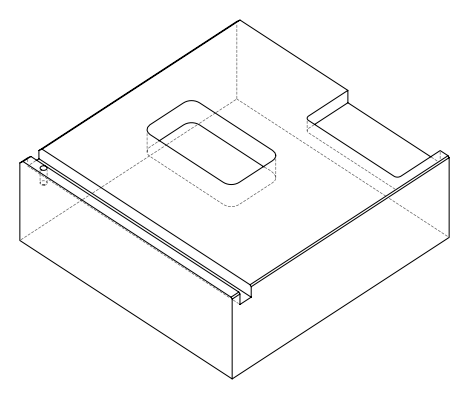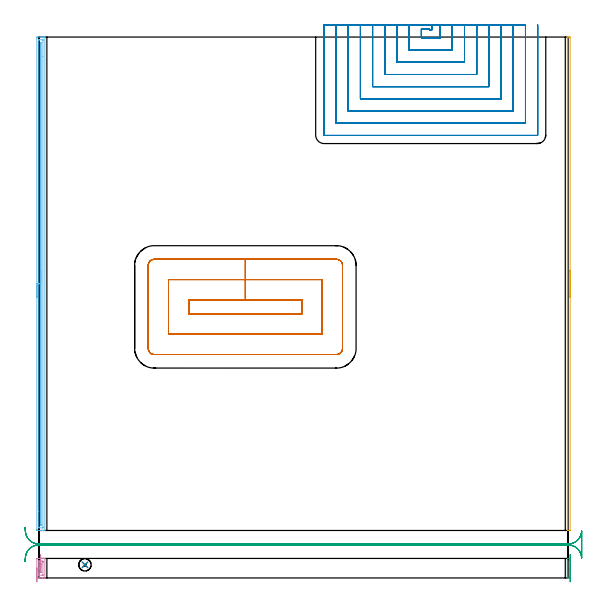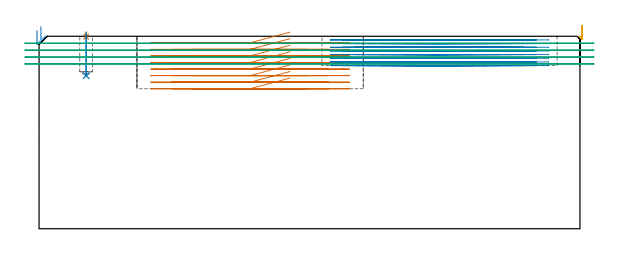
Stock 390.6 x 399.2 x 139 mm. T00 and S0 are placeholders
(PLAN: 9 operations, 5 tool changes, 84.5 min)
(1 SPOT_DRILL | STEP1POCKET | NXT0321_9005460120000 | 0.03 min | 1 mm3)
(2 DRILL_BLIND_HOLE_INTO_CENTER | STEP1POCKET | UGT0301_207 | 0.12 min | 1755 mm3)
(3 AREA_MILL | FG_CHAMFER_SURFACE | UGT0205_001 | 0.26 min | 36 mm3)
(4 AREA_MILL_1 | FG_CHAMFER_SURFACE_1 | UGT0205_001 | 0.5 min | 317 mm3)
(5 AREA_MILL_2 | FG_CHAMFER_SURFACE_2 | UGT0205_001 | 3.06 min | 809 mm3)
(6 AREA_MILL_3 | FG_CHAMFER_SURFACE_3 | UGT0205_001 | 8.89 min | 6413 mm3)
(7 MILL_RECTANGULAR_POCKET | POCKET_RECTANGULAR_STRAIGHT | UGT0201_094 | Follow Part, ap 5, ae 75% | 16.12 min | 552440 mm3)
(8 MILL_SLOT | SLOT_PARTIAL_RECTANGULAR | NXT0201_011 | Follow Part, ap 3, ae 75% | 48.52 min | 282578 mm3)
(9 MILL_RECTANGULAR_SLOT | SLOT_RECTANGULAR | UGT0201_094 | Follow Part, ap 5, ae 75% | 7 min | 160838 mm3)
(TOOL NXT0321_9005460120000 | NC Spot Drill, 142deg, 12mm, Carbide, Uncoated | D12 PA142 FL30 Z2)
(TOOL UGT0301_207 | Twist Drill 9.2 mm | D9.2 PA118 FL80 Z2)
(TOOL UGT0205_001 | Chamfer Mill 20 x 3 x 45 deg. | D20 FL50 Z2)
(TOOL UGT0201_094 | End mill 20 mm | D20 FL38 Z4)
(TOOL NXT0201_011 | ENDMILL 12mm [2P460-1200-NA 1630] | D12 FL38 Z6)
(OP 1 SPOT_DRILL)
G17 G21 G94 G90
T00 M6
G54
G17 G0 G90 X34. Y9.7 S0 M3
G43 Z149. H0
G94 G81 G98 Z138.604 F250. R142.
G80
M5
M2
(OP 2 DRILL_BLIND_HOLE_INTO_CENTER)
G17 G21 G94 G90
T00 M6
G54
G17 G0 G90 X34. Y9.7 S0 M3
G43 Z149. H0
G94 G81 G98 Z110.6 F250. R141.
G80
M5
M2
(OP 3 AREA_MILL)
G17 G21 G94 G90
T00 M6
G54
G17 G0 G90 X392.1 Y17.2 S1061 M3
G43 Z149. H0
Z146.9
G94 G1 Y17.162 Z146.028 F250.
Y17.048 Z145.163
Y16.859 Z144.312
Y16.597 Z143.48
Y16.263 Z142.674
Y15.86 Z141.9
Y15.392 Z141.164
Y14.86 Z140.472
Y14.271 Z139.829
Y13.628 Z139.24
Y12.936 Z138.708
Y12.2 Z138.24
Y11.426 Z137.837
Y10.62 Z137.503
Y9.788 Z137.241
Y8.936 Z137.052
Y8.072 Z136.938
Y7.2 Z136.9
Y0.097
X392.095 Y0.024 Z136.904
X392.093 Y0.01 Z136.905
X391.998 Y0. Z137.001
X390.264 Z138.735
X390.032 Y0.007 Z138.961
X390.003 Y0.01 Z138.989
X390. Y0.097 Z139.
Y14.303
X390.003 Y14.39 Z138.989
X390.032 Y14.393 Z138.961
X390.264 Y14.4 Z138.734
X391.999 Z137.
X392.094 Y14.39 Z136.904
X392.1 Y14.375 Z136.9
Y7.2
Y6.328 Z136.938
Y5.464 Z137.052
Y4.612 Z137.241
Y3.78 Z137.503
Y2.974 Z137.837
Y2.2 Z138.24
Y1.464 Z138.709
Y0.772 Z139.24
Y0.129 Z139.829
Y-0.46 Z140.472
Y-0.991 Z141.164
Y-1.46 Z141.9
Y-1.863 Z142.674
Y-2.197 Z143.48
Y-2.459 Z144.312
Y-2.648 Z145.164
Y-2.762 Z146.029
Y-2.8 Z146.9
G0 Z149.
M5
M2
(OP 4 AREA_MILL_1)
G17 G21 G94 G90
T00 M6
G54
G17 G0 G90 X-1.5 Y-2.8 S1061 M3
G43 Z149. H0
Z143.1
G94 G1 Y-2.762 Z142.228 F250.
Y-2.648 Z141.363
Y-2.459 Z140.512
Y-2.197 Z139.68
Y-1.863 Z138.874
Y-1.46 Z138.1
Y-0.992 Z137.364
Y-0.46 Z136.672
Y0.129 Z136.029
Y0.772 Z135.44
Y1.464 Z134.908
Y2.2 Z134.44
Y2.974 Z134.037
Y3.78 Z133.703
Y4.612 Z133.441
Y5.464 Z133.252
Y6.328 Z133.138
Y7.2 Z133.1
X-1.499 Y13.859 Z133.101
X-1.496 Y14.192
X-1.492 Y14.39 Z133.104
X-1.169 Y14.4 Z133.426
X-0.828 Z133.767
X-0.296 Z134.298
X0.386 Z134.984
X0.577 Z135.175
X2.323 Z136.919
X2.705 Z137.304
X3.687 Z138.285
X4.069 Z138.667
X4.255 Z138.853
X4.329 Y14.397 Z138.922
X4.397 Y14.39 Z138.989
X4.4 Y14.303 Z139.
Y0.097
X4.397 Y0.01 Z138.989
X4.329 Y0.003 Z138.922
X4.255 Y0. Z138.853
X2.705 Z137.304
X2.323 Z136.919
X2.132 Z136.729
X0.386 Z134.984
X-0.296 Z134.298
X-0.828 Z133.767
X-1.067 Z133.528
X-1.169 Y0.002 Z133.426
X-1.492 Y0.01 Z133.104
X-1.496 Y0.208 Z133.101
X-1.5 Y0.541 Z133.1
Y7.2
X-0.086 Z134.514
X-0.085 Y12.252 Z134.515
X-0.084 Y12.336 Z134.516
X-0.081 Y12.377 Z134.519
X-0.08 Y12.389 Z134.52
X-0.045 Y12.391 Z134.555
X0.267 Y12.399 Z134.867
X2.323 Z136.923
X2.888 Y12.396 Z137.488
X2.955 Y12.39 Z137.555
X2.979 Y12.376 Z137.579
X2.982 Y12.301 Z137.582
X2.984 Y12.083 Z137.584
X2.986 Y11.409 Z137.586
Y11.195
X2.985 Y2.148 Z137.585
X2.984 Y2.064 Z137.584
X2.981 Y2.023 Z137.581
X2.98 Y2.011 Z137.58
X2.945 Y2.009 Z137.545
X2.633 Y2.001 Z137.233
X0.577 Z135.177
X0.012 Y2.004 Z134.612
X-0.055 Y2.01 Z134.545
X-0.079 Y2.024 Z134.521
X-0.082 Y2.099 Z134.518
X-0.084 Y2.317 Z134.516
X-0.086 Y2.991 Z134.514
Y3.205
Y7.2
X1.328 Z135.928
Y9.42
X1.329 Y9.543 Z135.929
X1.332 Y10.308 Z135.932
X1.334 Y10.368 Z135.934
X1.336 Y10.39 Z135.936
X1.363 Y10.396 Z135.963
X1.45 Z136.05
X1.54 Y10.393 Z136.14
X1.562 Y10.39 Z136.162
X1.565 Y10.379 Z136.165
X1.569 Y10.348 Z136.169
X1.571 Y10.308 Z136.171
Y4.857
X1.568 Y4.093 Z136.168
X1.566 Y4.032 Z136.166
X1.564 Y4.01 Z136.164
X1.537 Y4.004 Z136.137
X1.45 Z136.05
X1.36 Y4.007 Z135.96
X1.338 Y4.01 Z135.938
X1.335 Y4.021 Z135.935
X1.331 Y4.052 Z135.931
X1.329 Y4.093 Z135.929
X1.328 Y7.2 Z135.928
Y8.072 Z135.966
Y8.937 Z136.08
Y9.788 Z136.269
Y10.62 Z136.532
Y11.426 Z136.865
Y12.2 Z137.268
Y12.936 Z137.737
Y13.628 Z138.268
Y14.271 Z138.857
Y14.86 Z139.501
Y15.392 Z140.193
X1.329 Y15.86 Z140.929
Y16.263 Z141.702
Y16.597 Z142.508
Y16.859 Z143.34
Y17.048 Z144.192
Y17.162 Z145.057
Y17.2 Z145.929
G0 Z149.
M5
M2
(OP 5 AREA_MILL_2)
G17 G21 G94 G90
T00 M6
G54
G17 G0 G90 X392.1 Y227.1 S1061 M3
G43 Z149. H0
Z146.9
G94 G1 Y227.062 Z146.028 F250.
Y226.948 Z145.164
Y226.759 Z144.312
Y226.497 Z143.48
Y226.163 Z142.674
Y225.76 Z141.9
Y225.292 Z141.164
Y224.76 Z140.472
Y224.171 Z139.829
Y223.528 Z139.24
Y222.836 Z138.708
Y222.1 Z138.24
Y221.326 Z137.837
Y220.52 Z137.503
Y219.688 Z137.241
Y218.837 Z137.052
Y217.972 Z136.938
Y217.1 Z136.9
Y35.324
X392.097 Y35.18 Z136.903
X392.091 Y35.002 Z136.905
X391.854 Y35. Z137.142
X391.496 Z137.499
X390.485 Z138.515
X390.061 Y35.007 Z138.931
X390.003 Y35.01 Z138.988
X390. Y35.18 Z139.
Y399.021
X390.003 Y399.19 Z138.988
X390.061 Y399.193 Z138.931
X390.485 Y399.2 Z138.514
X390.779 Z138.22
X391.496 Z137.499
X391.854 Z137.142
X392.091 Y399.198 Z136.905
X392.096 Y399.02 Z136.904
X392.1 Y398.718 Z136.9
Y217.1
Y216.228 Z136.938
Y215.364 Z137.052
Y214.512 Z137.241
Y213.68 Z137.503
Y212.874 Z137.837
Y212.1 Z138.24
Y211.364 Z138.708
Y210.672 Z139.24
Y210.029 Z139.829
Y209.44 Z140.472
Y208.909 Z141.164
Y208.44 Z141.9
Y208.037 Z142.674
Y207.703 Z143.48
Y207.441 Z144.312
Y207.252 Z145.164
Y207.138 Z146.028
Y207.1 Z146.9
G0 Z149.
M5
M2
(OP 6 AREA_MILL_3)
G17 G21 G94 G90
T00 M6
G54
G17 G0 G90 X-1.5 Y207.1 S1061 M3
G43 Z149. H0
Z143.1
G94 G1 Y207.138 Z142.228 F250.
Y207.252 Z141.363
Y207.441 Z140.512
Y207.703 Z139.68
Y208.037 Z138.874
Y208.44 Z138.1
Y208.909 Z137.364
Y209.44 Z136.672
Y210.029 Z136.029
Y210.672 Z135.44
Y211.364 Z134.908
Y212.1 Z134.44
Y212.874 Z134.037
Y213.68 Z133.703
Y214.512 Z133.441
Y215.364 Z133.252
Y216.228 Z133.138
Y217.1 Z133.1
Y398.573
X-1.498 Y398.911
X-1.493 Y399.19 Z133.104
X-1.169 Y399.2 Z133.428
X1.45 Z136.044
X1.972 Z136.569
X2.323 Z136.919
X2.845 Z137.441
X3.196 Z137.79
X3.897 Z138.496
X4.134 Z138.733
X4.268 Y399.198 Z138.861
X4.397 Y399.19 Z138.988
X4.4 Y399.02 Z139.
Y35.18
X4.397 Y35.01 Z138.988
X4.268 Y35.002 Z138.861
X4.134 Y35. Z138.733
X3.897 Z138.497
X3.196 Z137.79
X1.972 Z136.569
X1.45 Z136.044
X0.838 Z135.434
X-1.068 Z133.529
X-1.169 Y35.002 Z133.428
X-1.493 Y35.01 Z133.104
X-1.498 Y35.289 Z133.1
X-1.5 Y35.627
Y35.966
Y217.1
X-0.086 Z134.514
Y396.786
X-0.084 Y397.125 Z134.516
X-0.082 Y397.167 Z134.518
X-0.08 Y397.182 Z134.52
X-0.069 Y397.19 Z134.531
X0.038 Y397.196 Z134.638
X0.173 Y397.199 Z134.773
X2.792 Z137.392
X2.941 Y397.193 Z137.541
X2.969 Y397.191 Z137.569
X2.979 Y397.14 Z137.579
X2.983 Y397.003 Z137.583
X2.985 Y396.786 Z137.585
X2.986 Y384.904 Z137.586
Y37.414
X2.984 Y37.075 Z137.584
X2.982 Y37.034 Z137.582
X2.98 Y37.018 Z137.58
X2.968 Y37.01 Z137.568
X2.862 Y37.004 Z137.462
X2.727 Y37.001 Z137.327
X0.108 Z134.708
X-0.041 Y37.007 Z134.559
X-0.069 Y37.009 Z134.531
X-0.079 Y37.059 Z134.521
X-0.083 Y37.197 Z134.517
X-0.085 Y37.414 Z134.515
X-0.086 Y49.281 Z134.514
Y217.1
X1.328 Z135.928
X1.329 Y394.998 Z135.929
X1.33 Y395.121 Z135.93
X1.332 Y395.163 Z135.932
X1.335 Y395.188 Z135.935
X1.352 Y395.19 Z135.952
X1.45 Y395.195 Z136.05
X1.516 Y395.194 Z136.116
X1.562 Y395.19 Z136.162
X1.565 Y395.121 Z136.165
X1.569 Y394.998 Z136.169
X1.571 Y394.874 Z136.171
Y39.202
X1.57 Y39.08 Z136.17
X1.567 Y39.037 Z136.167
X1.565 Y39.012 Z136.165
X1.548 Y39.01 Z136.148
X1.45 Y39.005 Z136.05
X1.384 Y39.006 Z135.984
X1.338 Y39.01 Z135.938
X1.335 Y39.079 Z135.935
X1.331 Y39.202 Z135.931
X1.329 Y39.326 Z135.929
X1.328 Y217.1 Z135.928
Y217.972 Z135.966
Y218.837 Z136.08
Y219.688 Z136.269
Y220.52 Z136.531
Y221.326 Z136.865
Y222.1 Z137.268
Y222.836 Z137.737
Y223.528 Z138.268
Y224.171 Z138.857
Y224.76 Z139.501
Y225.292 Z140.193
Y225.76 Z140.928
Y226.163 Z141.702
Y226.497 Z142.508
Y226.759 Z143.34
Y226.948 Z144.192
Y227.062 Z145.057
Y227.1 Z145.928
G0 Z149.
M5
M2
(OP 7 MILL_RECTANGULAR_POCKET)
G17 G21 G94 G90
T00 M6
G54
G17 G0 G90 X181.277 Y205.2 S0 M3
G43 Z149. H0
Z142.
G94 G1 X152.4 Z134.262 F250.
X110.7 F500.
Y194.9
X194.1
Y205.2
X152.4
Y220.2
X95.7
Y179.9
X209.1
Y220.2
X152.4
Y235.2
X85.2
G3 X80.7 Y230.7 R4.5
G1 Y169.4
G3 X85.2 Y164.9 R4.5
G1 X219.6
G3 X224.1 Y169.4 R4.5
G1 Y230.7
G3 X219.6 Y235.2 R4.5
G1 X152.4
X151.4
G0 X181.277 Y205.2 Z137.262
G1 X152.4 Z129.525 F250.
X110.7 F500.
Y194.9
X194.1
Y205.2
X152.4
Y220.2
X95.7
Y179.9
X209.1
Y220.2
X152.4
Y235.2
X85.2
G3 X80.7 Y230.7 R4.5
G1 Y169.4
G3 X85.2 Y164.9 R4.5
G1 X219.6
G3 X224.1 Y169.4 R4.5
G1 Y230.7
G3 X219.6 Y235.2 R4.5
G1 X152.4
X151.4
G0 X181.277 Y205.2 Z132.525
G1 X152.4 Z124.787 F250.
X110.7 F500.
Y194.9
X194.1
Y205.2
X152.4
Y220.2
X95.7
Y179.9
X209.1
Y220.2
X152.4
Y235.2
X85.2
G3 X80.7 Y230.7 R4.5
G1 Y169.4
G3 X85.2 Y164.9 R4.5
G1 X219.6
G3 X224.1 Y169.4 R4.5
G1 Y230.7
G3 X219.6 Y235.2 R4.5
G1 X152.4
X151.4
G0 X181.277 Y205.2 Z127.787
G1 X152.4 Z120.05 F250.
X110.7 F500.
Y194.9
X194.1
Y205.2
X152.4
Y220.2
X95.7
Y179.9
X209.1
Y220.2
X152.4
Y235.2
X85.2
G3 X80.7 Y230.7 R4.5
G1 Y169.4
G3 X85.2 Y164.9 R4.5
G1 X219.6
G3 X224.1 Y169.4 R4.5
G1 Y230.7
G3 X219.6 Y235.2 R4.5
G1 X152.4
X151.4
G0 X181.277 Y205.2 Z123.05
G1 X152.4 Z115.312 F250.
X110.7 F500.
Y194.9
X194.1
Y205.2
X152.4
Y220.2
X95.7
Y179.9
X209.1
Y220.2
X152.4
Y235.2
X85.2
G3 X80.7 Y230.7 R4.5
G1 Y169.4
G3 X85.2 Y164.9 R4.5
G1 X219.6
G3 X224.1 Y169.4 R4.5
G1 Y230.7
G3 X219.6 Y235.2 R4.5
G1 X152.4
X151.4
G0 X181.277 Y205.2 Z118.312
G1 X152.4 Z110.575 F250.
X110.7 F500.
Y194.9
X194.1
Y205.2
X152.4
Y220.2
X95.7
Y179.9
X209.1
Y220.2
X152.4
Y235.2
X85.2
G3 X80.7 Y230.7 R4.5
G1 Y169.4
G3 X85.2 Y164.9 R4.5
G1 X219.6
G3 X224.1 Y169.4 R4.5
G1 Y230.7
G3 X219.6 Y235.2 R4.5
G1 X152.4
X151.4
G0 X181.277 Y205.2 Z113.575
G1 X152.4 Z105.837 F250.
X110.7 F500.
Y194.9
X194.1
Y205.2
X152.4
Y220.2
X95.7
Y179.9
X209.1
Y220.2
X152.4
Y235.2
X85.2
G3 X80.7 Y230.7 R4.5
G1 Y169.4
G3 X85.2 Y164.9 R4.5
G1 X219.6
G3 X224.1 Y169.4 R4.5
G1 Y230.7
G3 X219.6 Y235.2 R4.5
G1 X152.4
X151.4
G0 X181.277 Y205.2 Z108.837
G1 X152.4 Z101.1 F250.
X110.7 F500.
Y194.9
X194.1
Y205.2
X152.4
Y220.2
X95.7
Y179.9
X209.1
Y220.2
X152.4
Y235.2
X85.2
G3 X80.7 Y230.7 R4.5
G1 Y169.4
G3 X85.2 Y164.9 R4.5
G1 X219.6
G3 X224.1 Y169.4 R4.5
G1 Y230.7
G3 X219.6 Y235.2 R4.5
G1 X152.4
X151.4
G0 Z149.
M5
M2
(OP 8 MILL_SLOT)
G17 G21 G94 G90
T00 M6
G54
G17 G0 G90 X290.1 Y408.2 S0 M3
G43 Z149. H1
Z136.35
G94 G1 Y405.2 F250.
Y404.6 F500.
X288.3
Y405.2
X282.3
Y398.6
X296.1
Y405.2
Y408.2 F250.
X273.3
Y405.2
Y389.6 F500.
X305.1
Y405.2
Y408.2 F250.
X264.3
Y405.2
Y380.6 F500.
X314.1
Y405.2
Y408.2 F250.
X255.3
Y405.2
Y371.6 F500.
X323.1
Y405.2
Y408.2 F250.
X246.3
Y405.2
Y362.6 F500.
X332.1
Y405.2
Y408.2 F250.
X237.3
Y405.2
Y353.6 F500.
X341.1
Y405.2
Y408.2 F250.
X228.3
Y405.2
Y344.6 F500.
X350.1
Y405.2
Y408.2 F250.
X219.3
Y405.2
Y335.6 F500.
X359.1
Y405.2
Y408.2 F250.
X210.3
Y405.2
Y326.9 F500.
G3 X210.6 Y326.6 R0.3
G1 X367.8
G3 X368.1 Y326.9 R0.3
G1 Y405.2
Y408.2 F250.
G0 X290.1 Z133.7
G1 Y405.2
Y404.6 F500.
X288.3
Y405.2
X282.3
Y398.6
X296.1
Y405.2
Y408.2 F250.
X273.3
Y405.2
Y389.6 F500.
X305.1
Y405.2
Y408.2 F250.
X264.3
Y405.2
Y380.6 F500.
X314.1
Y405.2
Y408.2 F250.
X255.3
Y405.2
Y371.6 F500.
X323.1
Y405.2
Y408.2 F250.
X246.3
Y405.2
Y362.6 F500.
X332.1
Y405.2
Y408.2 F250.
X237.3
Y405.2
Y353.6 F500.
X341.1
Y405.2
Y408.2 F250.
X228.3
Y405.2
Y344.6 F500.
X350.1
Y405.2
Y408.2 F250.
X219.3
Y405.2
Y335.6 F500.
X359.1
Y405.2
Y408.2 F250.
X210.3
Y405.2
Y326.9 F500.
G3 X210.6 Y326.6 R0.3
G1 X367.8
G3 X368.1 Y326.9 R0.3
G1 Y405.2
Y408.2 F250.
G0 X290.1 Z131.05
G1 Y405.2
Y404.6 F500.
X288.3
Y405.2
X282.3
Y398.6
X296.1
Y405.2
Y408.2 F250.
X273.3
Y405.2
Y389.6 F500.
X305.1
Y405.2
Y408.2 F250.
X264.3
Y405.2
Y380.6 F500.
X314.1
Y405.2
Y408.2 F250.
X255.3
Y405.2
Y371.6 F500.
X323.1
Y405.2
Y408.2 F250.
X246.3
Y405.2
Y362.6 F500.
X332.1
Y405.2
Y408.2 F250.
X237.3
Y405.2
Y353.6 F500.
X341.1
Y405.2
Y408.2 F250.
X228.3
Y405.2
Y344.6 F500.
X350.1
Y405.2
Y408.2 F250.
X219.3
Y405.2
Y335.6 F500.
X359.1
Y405.2
Y408.2 F250.
X210.3
Y405.2
Y326.9 F500.
G3 X210.6 Y326.6 R0.3
G1 X367.8
G3 X368.1 Y326.9 R0.3
G1 Y405.2
Y408.2 F250.
G0 X290.1 Z128.4
G1 Y405.2
Y404.6 F500.
X288.3
Y405.2
X282.3
Y398.6
X296.1
Y405.2
Y408.2 F250.
X273.3
Y405.2
Y389.6 F500.
X305.1
Y405.2
Y408.2 F250.
X264.3
Y405.2
Y380.6 F500.
X314.1
Y405.2
Y408.2 F250.
X255.3
Y405.2
Y371.6 F500.
X323.1
Y405.2
Y408.2 F250.
X246.3
Y405.2
Y362.6 F500.
X332.1
Y405.2
Y408.2 F250.
X237.3
Y405.2
Y353.6 F500.
X341.1
Y405.2
Y408.2 F250.
X228.3
Y405.2
Y344.6 F500.
X350.1
Y405.2
Y408.2 F250.
X219.3
Y405.2
Y335.6 F500.
X359.1
Y405.2
Y408.2 F250.
X210.3
Y405.2
Y326.9 F500.
G3 X210.6 Y326.6 R0.3
G1 X367.8
G3 X368.1 Y326.9 R0.3
G1 Y405.2
Y408.2 F250.
G0 X290.1 Z125.75
G1 Y405.2
Y404.6 F500.
X288.3
Y405.2
X282.3
Y398.6
X296.1
Y405.2
Y408.2 F250.
X273.3
Y405.2
Y389.6 F500.
X305.1
Y405.2
Y408.2 F250.
X264.3
Y405.2
Y380.6 F500.
X314.1
Y405.2
Y408.2 F250.
X255.3
Y405.2
Y371.6 F500.
X323.1
Y405.2
Y408.2 F250.
X246.3
Y405.2
Y362.6 F500.
X332.1
Y405.2
Y408.2 F250.
X237.3
Y405.2
Y353.6 F500.
X341.1
Y405.2
Y408.2 F250.
X228.3
Y405.2
Y344.6 F500.
X350.1
Y405.2
Y408.2 F250.
X219.3
Y405.2
Y335.6 F500.
X359.1
Y405.2
Y408.2 F250.
X210.3
Y405.2
Y326.9 F500.
G3 X210.6 Y326.6 R0.3
G1 X367.8
G3 X368.1 Y326.9 R0.3
G1 Y405.2
Y408.2 F250.
G0 X290.1 Z123.1
G1 Y405.2
Y404.6 F500.
X288.3
Y405.2
X282.3
Y398.6
X296.1
Y405.2
Y408.2 F250.
X273.3
Y405.2
Y389.6 F500.
X305.1
Y405.2
Y408.2 F250.
X264.3
Y405.2
Y380.6 F500.
X314.1
Y405.2
Y408.2 F250.
X255.3
Y405.2
Y371.6 F500.
X323.1
Y405.2
Y408.2 F250.
X246.3
Y405.2
Y362.6 F500.
X332.1
Y405.2
Y408.2 F250.
X237.3
Y405.2
Y353.6 F500.
X341.1
Y405.2
Y408.2 F250.
X228.3
Y405.2
Y344.6 F500.
X350.1
Y405.2
Y408.2 F250.
X219.3
Y405.2
Y335.6 F500.
X359.1
Y405.2
Y408.2 F250.
X210.3
Y405.2
Y326.9 F500.
G3 X210.6 Y326.6 R0.3
G1 X367.8
G3 X368.1 Y326.9 R0.3
G1 Y405.2
Y408.2 F250.
G0 X290.1 Z120.45
G1 Y405.2
Y404.6 F500.
X288.3
Y405.2
X282.3
Y398.6
X296.1
Y405.2
Y408.2 F250.
X273.3
Y405.2
Y389.6 F500.
X305.1
Y405.2
Y408.2 F250.
X264.3
Y405.2
Y380.6 F500.
X314.1
Y405.2
Y408.2 F250.
X255.3
Y405.2
Y371.6 F500.
X323.1
Y405.2
Y408.2 F250.
X246.3
Y405.2
Y362.6 F500.
X332.1
Y405.2
Y408.2 F250.
X237.3
Y405.2
Y353.6 F500.
X341.1
Y405.2
Y408.2 F250.
X228.3
Y405.2
Y344.6 F500.
X350.1
Y405.2
Y408.2 F250.
X219.3
Y405.2
Y335.6 F500.
X359.1
Y405.2
Y408.2 F250.
X210.3
Y405.2
Y326.9 F500.
G3 X210.6 Y326.6 R0.3
G1 X367.8
G3 X368.1 Y326.9 R0.3
G1 Y405.2
Y408.2 F250.
G0 X290.1 Z117.8
G1 Y405.2
Y404.6 F500.
X288.3
Y405.2
X282.3
Y398.6
X296.1
Y405.2
Y408.2 F250.
X273.3
Y405.2
Y389.6 F500.
X305.1
Y405.2
Y408.2 F250.
X264.3
Y405.2
Y380.6 F500.
X314.1
Y405.2
Y408.2 F250.
X255.3
Y405.2
Y371.6 F500.
X323.1
Y405.2
Y408.2 F250.
X246.3
Y405.2
Y362.6 F500.
X332.1
Y405.2
Y408.2 F250.
X237.3
Y405.2
Y353.6 F500.
X341.1
Y405.2
Y408.2 F250.
X228.3
Y405.2
Y344.6 F500.
X350.1
Y405.2
Y408.2 F250.
X219.3
Y405.2
Y335.6 F500.
X359.1
Y405.2
Y408.2 F250.
X210.3
Y405.2
Y326.9 F500.
G3 X210.6 Y326.6 R0.3
G1 X367.8
G3 X368.1 Y326.9 R0.3
G1 Y405.2
Y408.2 F250.
G0 Z149.
M5
M2
(OP 9 MILL_RECTANGULAR_SLOT)
G17 G21 G94 G90
T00 M6
G54
G17 G0 G90 X-10.269 Y12.516 S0 M3
G43 Z149. H0
Z134.
G94 G1 X-9.94 Y15.497 F250.
G2 X0. Y24.4 R10. F500.
G1 X390.6
G2 X400.59 Y14.847 R10.
G1 X400.6
Y34.553
X400.59
G2 X390.6 Y25. R10.
G1 X0.
G2 X-9.937 Y33.88 R10.
G1 X-10.273 Y36.862 F250.
G0 X-10.202 Y12.183 Z129.
G1 X-9.97 Y15.174
G2 X0. Y24.4 R10. F500.
G1 X390.6
G2 X400.59 Y14.847 R10.
G1 X400.6
Y34.553
X400.59
G2 X390.6 Y25. R10.
G1 X0.
G2 X-9.97 Y34.226 R10.
G1 X-10.202 Y37.217 F250.
G0 Y12.183 Z124.
G1 X-9.97 Y15.174
G2 X0. Y24.4 R10. F500.
G1 X390.6
G2 X400.59 Y14.847 R10.
G1 X400.6
Y34.553
X400.59
G2 X390.6 Y25. R10.
G1 X0.
G2 X-9.97 Y34.226 R10.
G1 X-10.202 Y37.217 F250.
G0 Y12.183 Z119.
G1 X-9.97 Y15.174
G2 X0. Y24.4 R10. F500.
G1 X390.6
G2 X400.59 Y14.847 R10.
G1 X400.6
Y34.553
X400.59
G2 X390.6 Y25. R10.
G1 X0.
G2 X-9.97 Y34.226 R10.
G1 X-10.202 Y37.217 F250.
G0 Z149.
M5
M2
